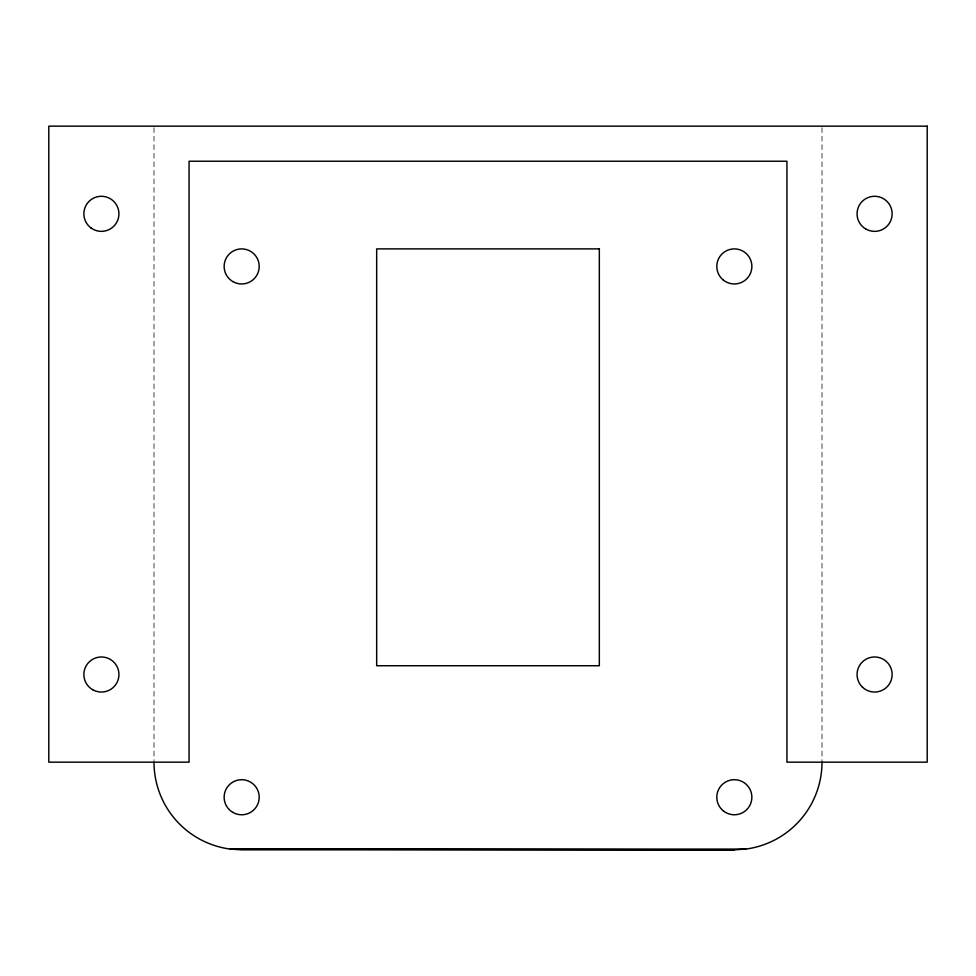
<?xml version="1.0" encoding="UTF-8"?>
<svg xmlns="http://www.w3.org/2000/svg" width="976" height="976" viewBox="0 0 976 976"><rect width="100%" height="100%" fill="white"/><g stroke="black" fill="none" stroke-linecap="round" stroke-linejoin="round"><path stroke-width="0.73" stroke-dasharray="4.88 3.66" d="M821.999 127.685L821.999 762.171M154.001 127.685L154.001 760.646"/><path stroke-width="1.46" d="M154.001 762.171A87.669 87.669 0 0 0 230.214 849.083L241.658 849.84L734.342 849.84L745.786 849.083A87.669 87.669 0 0 0 821.999 762.171M745.786 849.083L230.214 849.083L734.342 849.84M927.2 126.16L48.8 126.16L48.8 762.171L189.063 762.171L189.063 161.235L786.937 161.235L786.937 762.171L927.2 762.171L927.2 126.16M599.337 248.892L376.663 248.892L376.663 665.742L599.337 665.742L599.337 248.892M723.277 280.027A17.531 17.531 0 0 0 751.654 269.205A17.531 17.531 0 0 0 728.096 250.039A17.531 17.531 0 0 0 723.277 280.027M232.898 281.613A17.531 17.531 0 0 0 259.201 266.424A17.531 17.531 0 0 0 232.898 251.247A17.531 17.531 0 0 0 232.898 281.613M232.898 812.422A17.531 17.531 0 0 0 259.201 797.233A17.531 17.531 0 0 0 232.898 782.057A17.531 17.531 0 0 0 232.898 812.422M723.448 810.983A17.531 17.531 0 0 0 751.679 799.795A17.531 17.531 0 0 0 727.876 780.934A17.531 17.531 0 0 0 723.448 810.983M865.834 229.018A17.531 17.531 0 0 0 892.137 213.829A17.531 17.531 0 0 0 865.834 198.64A17.531 17.531 0 0 0 865.834 229.018M862.479 687.177A17.531 17.531 0 0 0 891.637 678.662A17.531 17.531 0 0 0 869.689 657.678A17.531 17.531 0 0 0 862.479 687.177M92.635 689.69A17.531 17.531 0 0 0 118.938 674.501A17.531 17.531 0 0 0 92.635 659.325A17.531 17.531 0 0 0 92.635 689.69M91.049 227.981A17.531 17.531 0 0 0 118.828 215.72A17.531 17.531 0 0 0 94.318 197.786A17.531 17.531 0 0 0 91.049 227.981"/></g></svg>
